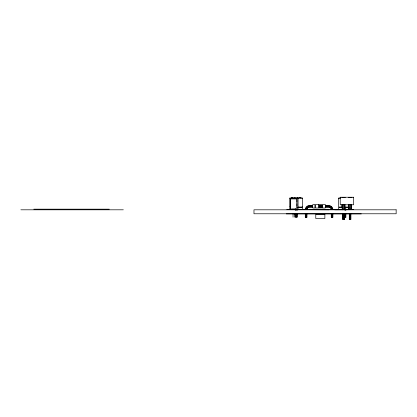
<?xml version="1.0" encoding="UTF-8"?>
<svg xmlns="http://www.w3.org/2000/svg" width="417" height="417" viewBox="0 0 417 417"><rect width="100%" height="100%" fill="white"/><g stroke="black" fill="none" stroke-linecap="round" stroke-linejoin="round"><path stroke-width="0.63" d="M290.425 198.919L290.425 209.678L290.425 198.919L296.93 198.919L296.951 210.184M342.055 208.02L342.055 204.575L342.268 209.621L344.88 209.626M345.599 217.121L345.604 213.968M349.519 219.457L349.519 213.947M351.468 208.02L351.468 204.575L351.276 208.834M344.942 208.02L344.75 209.621M297.457 197.648L298.056 198.085L298.056 209.428M294.991 197.648L294.308 198.32M340.543 197.648L340.168 197.648L340.533 197.648M290.31 198.085L289.846 198.085L291.629 198.085M302.539 198.315L302.059 198.315L302.539 198.315L302.539 206.587M339.11 198.315L338.614 198.315L338.614 206.587M302.059 207.025L302.539 207.025L298.056 207.025M338.614 207.025L342.065 207.02M302.262 207.437L296.768 207.442M339.365 207.437L338.891 207.437L342.19 207.437M289.742 209.428L290.222 209.428L289.742 209.428L289.742 208.031M302.539 208.031L302.539 209.428L294.308 209.428M338.614 208.031L338.614 209.428L342.576 209.428M341.742 197.434L345.354 197.434M348.518 197.434L352.13 197.434M292.703 197.648L291.295 197.648L300.985 197.648L299.578 197.648M300.678 198.085L302.372 198.085L301.882 198.085M340.653 198.085L338.781 198.085L339.099 198.085M291.629 198.32L300.678 198.32M313.099 204.554L314.898 204.554L314.898 208.015L313.099 208.015M325.088 204.554L322.69 204.554L322.69 208.015L325.088 208.015M312.583 205.889L309.445 205.889A3.789 3.789 0 0 0 305.656 209.678M325.599 205.889L328.737 205.889A3.789 3.789 0 0 1 332.531 209.678M312.583 206.457L309.445 206.457A3.221 3.221 0 0 0 306.224 209.678M325.599 206.457L328.737 206.457A3.221 3.221 0 0 1 331.958 209.678M312.583 206.962L309.445 206.962A2.716 2.716 0 0 0 306.73 209.678M325.599 206.962L328.737 206.962A2.716 2.716 0 0 1 331.458 209.678M345.036 207.02L349.034 207.025M348.862 207.437L345.031 207.437M33.777 209.167L109.317 209.167M300.652 209.428L302.539 209.428M340.475 209.428L338.614 209.428M347.481 209.428L349.034 209.428M291.603 209.428L293.156 209.428M345.036 209.428L348.993 209.428M286.781 209.678L303.008 209.678M303.529 209.678L308.356 209.678M309.07 209.678L329.112 209.808M329.826 209.678L334.382 209.678M353.652 209.678L334.762 209.808M20.85 209.808L123.323 209.808M286.265 213.905L361.294 213.905M344.207 217.163L345.891 217.163M290.018 207.437L290.487 207.437M351.614 204.575L351.406 209.621L348.794 209.626L348.581 204.575M351.187 204.575L351.031 209.621M350.906 213.947L350.906 219.488L349.29 219.488L349.29 213.947M350.676 213.947L350.676 219.488M350.337 204.575L350.306 209.621M350.228 213.947L350.228 219.488M349.727 213.947L349.727 219.488M349.498 209.621L349.399 204.575M349.368 213.947L349.368 219.488M348.92 209.621L348.727 204.575M345.891 208.922L345.87 210.184M345.891 213.968L345.87 217.163M345.604 208.922L345.584 210.184M345.094 204.575L344.916 210.184M344.916 213.968L344.895 217.163M344.661 204.575L344.51 209.621M344.385 213.947L344.385 219.488L342.764 219.488L342.764 213.947M344.301 213.947L344.301 219.488M344.15 213.947L344.15 219.488M343.811 204.575L343.78 209.621M343.702 213.947L343.702 219.488M343.201 213.947L343.201 219.488M342.972 209.621L342.873 204.575M342.842 213.947L342.842 219.488M342.347 209.808L342.206 204.575M332.902 213.52L332.902 217.366L331.26 217.366L331.26 213.52M332.531 213.52L332.531 217.366M331.958 213.52L331.958 217.366M331.458 213.52L331.458 217.366M325.448 204.705L325.448 207.875M322.091 204.554L322.091 208.015M321.491 204.554L321.491 208.015M320.892 204.554L320.892 208.015M320.292 204.554L320.292 208.015M319.693 204.554L319.693 208.015M319.094 204.554L319.094 208.015M312.734 204.705L312.734 207.875M306.928 213.52L306.928 217.366L305.28 217.366L305.28 213.52M306.73 213.52L306.73 217.366M306.224 213.52L306.224 217.366M305.656 213.52L305.656 217.366M297.212 208.922L297.232 210.184M297.248 213.775L297.232 217.163L295.267 217.163L295.272 213.775M296.951 213.968L296.946 217.163M296.899 199.446L296.899 202.203M296.899 203.605L296.899 206.326M296.263 208.922L296.263 210.184M296.284 213.775L296.263 217.163M295.908 209.678L295.908 208.912L291.452 208.912L291.452 209.678M295.575 208.922L295.575 210.184M295.575 213.968L295.57 217.163M295.267 208.922L295.283 210.184M294.319 213.468L294.319 217.158M293.036 213.468L293.036 217.158M289.742 198.315L289.742 206.587M331.26 209.678A2.518 2.518 0 0 0 328.737 207.16L325.599 207.16L325.599 205.513L328.737 205.513A4.165 4.165 0 0 1 332.902 209.678M306.928 209.678A2.518 2.518 0 0 1 309.445 207.16L312.583 207.16L312.583 205.513L309.445 205.513A4.165 4.165 0 0 0 305.28 209.678M290.222 207.025L289.742 207.025L290.237 207.025M353.652 197.231L340.215 197.231L340.22 204.778L353.652 204.778L353.652 197.231M318.494 204.554L315.497 204.554L315.497 208.015L318.494 208.015L318.494 204.554M396.15 209.808L253.974 209.808L253.974 213.775L396.15 213.775L396.15 209.808M324.869 214.364L315.773 214.364L315.773 218.518L324.869 218.518L324.869 214.364"/></g></svg>
